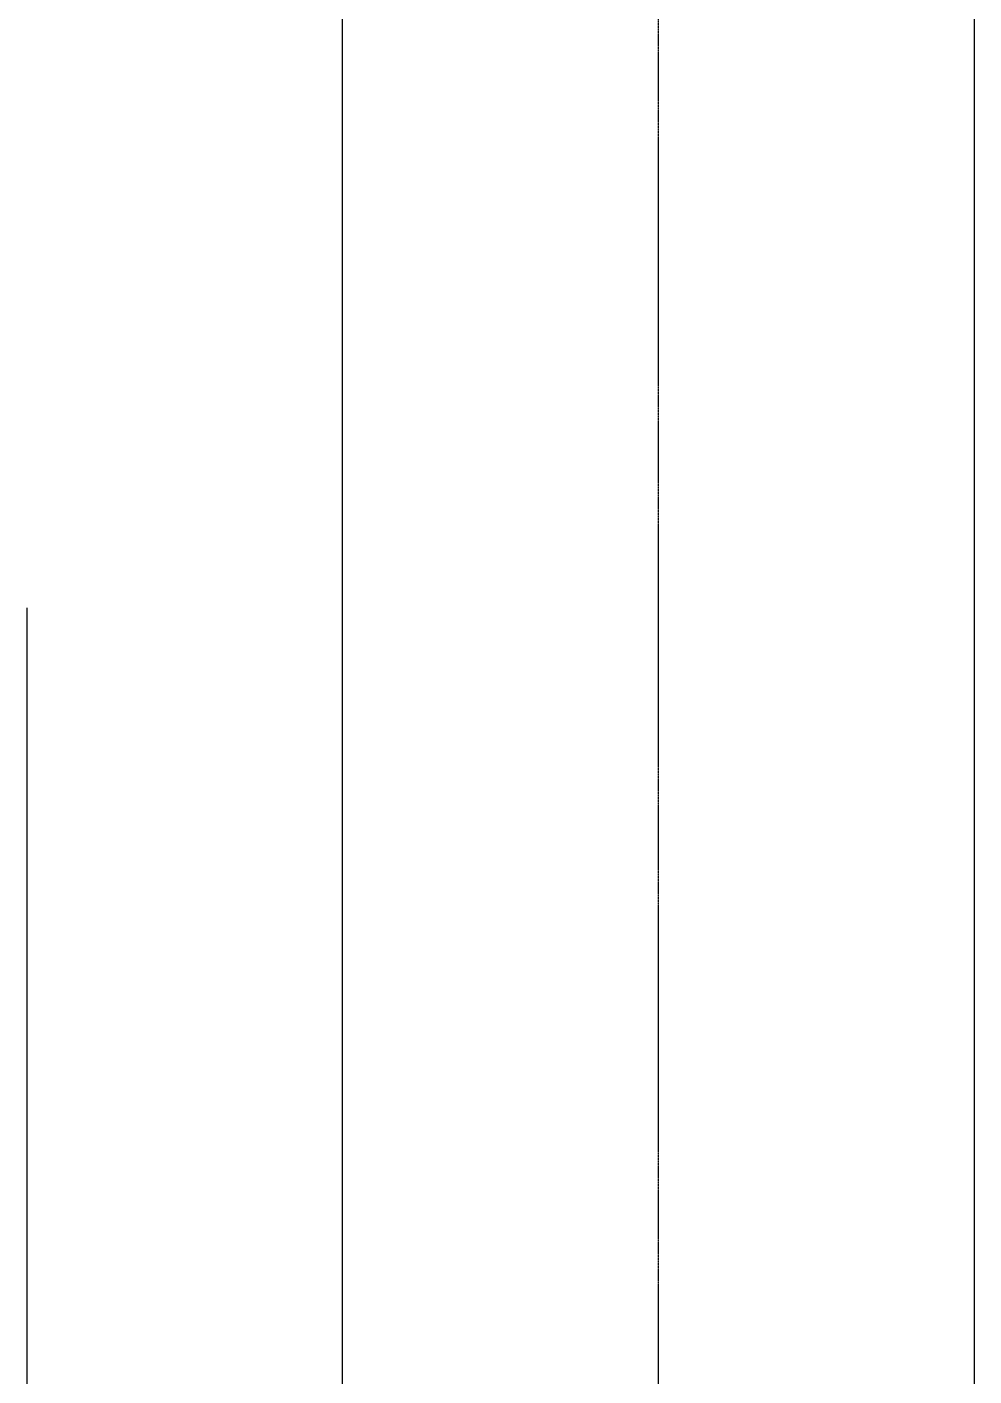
# Model space of a CAD drawing. Extents: x 220580 to 2027826, y -309201 to 71987.
# Drawn here: x 321848 to 322748, y -214376 to -213095 of the extents above; entities that cross this region are included whole.
import ezdxf

# ---------------------------------------------------------------- set-up
doc = ezdxf.new("R2010")
doc.units = 0
doc.linetypes.add('CENTER', pattern=[2, 1.25, -0.25, 0.25, -0.25])
doc.linetypes.add('DOTE', pattern=[2.42, 2, -0.2, 0.02, -0.2])
for name, color, linetype in [('A-AXIS-DOTE', 14, 'DOTE'), ('A-AXIS-DP', 126, 'Continuous'), ('A-LIN-V', 9, 'Continuous'), ('COLUMN', 4, 'Continuous'), ('DOTE', 1, 'CENTER')]:
    doc.layers.add(name, color=color, linetype=linetype)

# ---------------------------------------------------------------- blocks, each defined once
blk = doc.blocks.new('G$C845E5159')
at = {"layer": 'COLUMN'}
for points in [[(300, 700), (300, -11000), (-300, -11000), (-300, 700), (300, 700)], [(16800, 700), (16800, -11000), (16200, -11000), (16200, 700), (16800, 700)]]:
    blk.add_lwpolyline(points, dxfattribs=at)
blk = doc.blocks.new('b234swerwr')
at = {"color": 4, "ltscale": 0.5}
blk.add_line((-1562705.4, 578015), (-1562705.4, 575876.5), dxfattribs=at)
blk = doc.blocks.new('20250821141233')
at = {"layer": 'DOTE', "ltscale": 180}
blk.add_line((43500, -5606.8), (43500, 18238.3), dxfattribs=at)

msp = doc.modelspace()

# ---------------------------------------------------------------- linework, layer by layer
at = {"layer": 'A-AXIS-DOTE'}
msp.add_line((322448.2, -229635.8), (322448.2, -205790.6), dxfattribs=at)

# ---------------------------------------------------------------- block references
at = {"layer": 'A-AXIS-DP', "ltscale": 2800}
msp.add_blockref('20250821141233', (278948.2, -224029), dxfattribs=at)
at = {"layer": 'A-LIN-V'}
for name, p in [('G$C845E5159', (305948.2, -213029)), ('G$C845E5159', (322448.2, -213029)), ('b234swerwr', (1884553.6, -791661.5))]:
    msp.add_blockref(name, p, dxfattribs=at)

doc.saveas('drawing.dxf')
